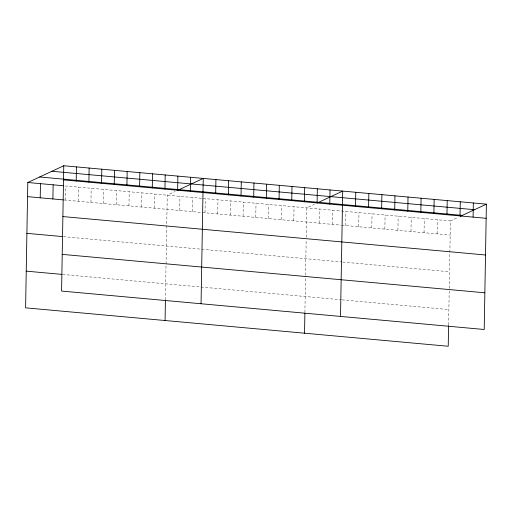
<?xml version="1.0" encoding="UTF-8"?>
<svg xmlns="http://www.w3.org/2000/svg" width="512" height="512" viewBox="0 0 512 512"><rect width="100%" height="100%" fill="white"/><g stroke="black" fill="none" stroke-linecap="round" stroke-linejoin="round"><path stroke-width="0.38" stroke-dasharray="2.56 1.92" d="M65.574 200.109L65.824 185.971L202.125 198.362M78.259 201.261L78.502 187.123M90.938 202.413L91.181 188.275M103.616 203.571L103.859 189.427M116.294 204.723L116.538 190.579M128.973 205.875L129.216 191.731M141.651 207.027L141.894 192.883M154.33 208.179L154.579 194.035M165.427 299.878L167.258 195.187L175.174 191.501M179.686 210.483L179.936 196.346M192.365 211.635L192.614 197.498M205.043 212.787L205.293 198.65M217.722 213.946L217.971 199.802M230.4 215.098L230.65 200.954M243.078 216.25L243.328 202.106M255.763 217.402L256.006 203.258M268.442 218.554L268.685 204.41M281.12 219.706L281.363 205.562M293.798 220.858L294.042 206.72M304.896 312.557L305.536 276.032M305.549 275.245L306.157 240.358M306.208 237.299L306.72 207.872L314.637 204.179M319.539 223.2L319.789 209.056M332.602 224.384L332.851 210.246M345.664 225.574L345.914 211.43M358.726 226.765L358.976 212.621M371.789 227.949L372.038 213.811M384.851 229.139L385.101 214.995M397.92 230.323L398.163 216.186M410.982 231.514L411.226 217.37M424.045 232.698L424.288 218.56M437.107 233.888L437.35 219.744M448.602 324.858L449.229 289.094M449.242 288.307L450.419 220.934L458.336 217.242M202.912 198.432L450.419 220.934M63.994 199.968L341.056 225.158M341.824 225.222L450.17 235.078M63.354 236.659L341.952 261.984M342.72 262.054L449.53 271.77M62.694 274.458L341.293 299.789M342.061 299.859L448.87 309.568"/><path stroke-width="0.77" d="M63.77 165.741L61.581 291.066L484.211 329.491L486.4 204.16L63.77 165.741L27.789 182.509L25.6 307.84L448.23 346.259L448.589 325.626M40.218 197.805L40.467 183.661M52.896 198.957L53.146 184.813M76.205 181.03L76.448 166.893M88.883 182.182L89.126 168.045M101.562 183.341L101.805 169.197M114.24 184.493L114.49 170.349M126.918 185.645L127.168 171.501M139.597 186.797L139.846 172.653M152.275 187.949L152.525 173.805M164.954 189.101L165.203 174.963M165.069 320.518L165.414 300.64M177.632 190.253L177.882 176.115M190.31 191.405L190.56 177.267M201.05 303.744L203.238 178.419L177.152 190.579M215.674 193.715L215.917 179.571M228.352 194.867L228.595 180.723M241.03 196.019L241.274 181.875M253.709 197.171L253.952 183.027M266.387 198.323L266.63 184.179M279.066 199.475L279.309 185.338M291.744 200.627L291.994 186.49M304.422 201.779L304.672 187.642M304.538 333.197L304.883 313.325M317.101 202.938L317.35 188.794M329.779 204.09L330.029 189.946M340.518 316.429L342.707 191.098L317.28 202.95M355.52 206.426L355.77 192.288M368.582 207.616L368.832 193.472M381.651 208.8L381.894 194.662M394.714 209.99L394.957 195.846M407.776 211.181L408.019 197.037M420.838 212.365L421.082 198.227M433.901 213.555L434.15 199.411M446.963 214.739L447.213 200.602M460.026 215.93L460.275 201.786M473.088 217.114L473.338 202.976M460.314 216.32L486.4 204.16M51.898 171.27L474.528 209.696M39.661 176.973L462.291 215.398M63.526 179.878L486.15 218.304M27.789 182.509L63.45 185.754M27.539 196.653L63.2 199.891M62.886 216.57L485.51 254.995M26.899 233.344L62.56 236.582M62.221 254.374L484.851 292.8M26.24 271.149L61.901 274.387"/></g></svg>
